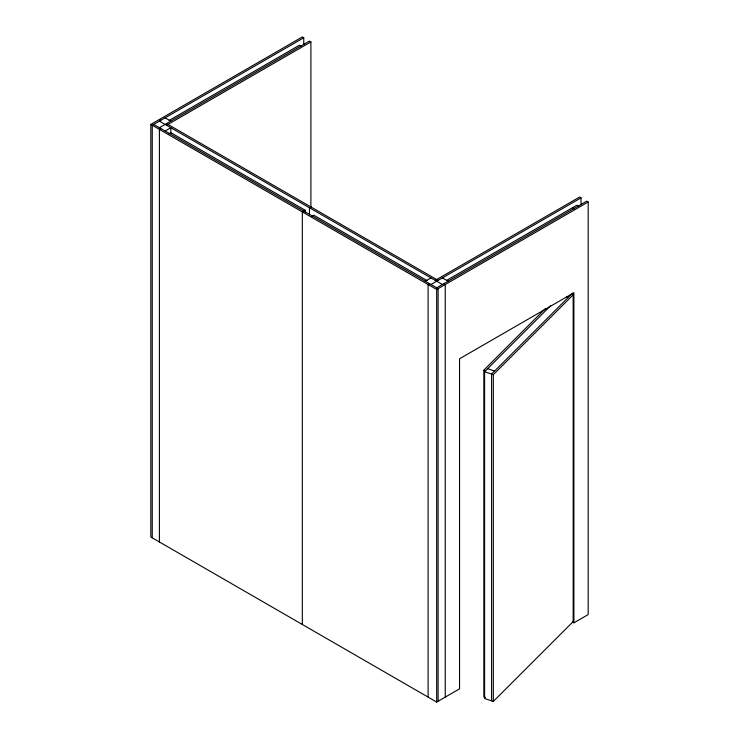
<?xml version="1.0" encoding="UTF-8"?>
<svg xmlns="http://www.w3.org/2000/svg" width="739" height="739" viewBox="0 0 739 739"><rect width="100%" height="100%" fill="white"/><g stroke="black" fill="none" stroke-linecap="round" stroke-linejoin="round"><path stroke-width="1.11" d="M485.588 697.505L483.842 696.923L483.842 370.147L545.447 308.542M491.583 700.849L491.583 374.073L571.423 294.233L573.168 294.824L573.168 621.591L493.329 701.431L484.581 698.521L484.581 371.745L550.851 305.475M493.329 701.431L493.329 374.664L573.168 294.824M572.457 622.007L573.889 622.829L573.889 292.755L459.547 358.775L459.547 688.85L436.675 702.05L150.821 537.013L150.821 124.42L302.325 36.95L303.757 37.772L303.757 44.691M303.757 37.772L152.252 125.242L152.252 537.835M169.092 120.466L299.471 45.199L301.373 46.298M159.402 127.718L309.475 41.079L310.897 41.901L310.897 207.862M160.825 128.549L159.402 129.371L159.402 541.964M166.543 125.242L310.897 41.901M165.111 131.025L170.829 127.718L170.829 133.482M168.926 133.768L170.829 132.669L305.179 210.236L305.179 212.222M305.179 210.236L302.325 211.89L302.325 624.483M310.897 206.938L309.475 207.761L309.475 214.679M311.849 216.287L313.761 215.188L426.985 280.561M425.239 281.199L430.957 277.901M429.525 283.674L428.103 284.506L428.103 697.099M435.243 280.377L579.598 197.036L581.03 197.858L581.03 204.777M430.957 284.506L581.03 197.858M446.679 280.377L576.743 205.285L578.646 206.384M436.675 287.804L586.748 201.165L588.179 201.987L588.179 614.58L573.889 622.829M150.821 124.42L436.675 289.457L588.179 201.987M566.388 296.598L568.383 297.272M487.611 368.715L494.613 371.043M483.842 370.147L485.588 370.729M484.581 371.745L493.329 374.664M572.457 207.761L574.36 208.86M165.111 117.815L170.829 121.122M442.393 277.901L448.111 281.199M159.402 119.469L160.825 120.291M166.543 123.598L438.107 280.377M443.825 283.674L445.248 284.506L445.248 697.099M159.402 121.122L442.393 284.506M153.684 124.42L438.107 288.626L438.107 701.228M572.457 293.087L572.457 295.452M436.675 289.457L436.675 702.05"/></g></svg>
